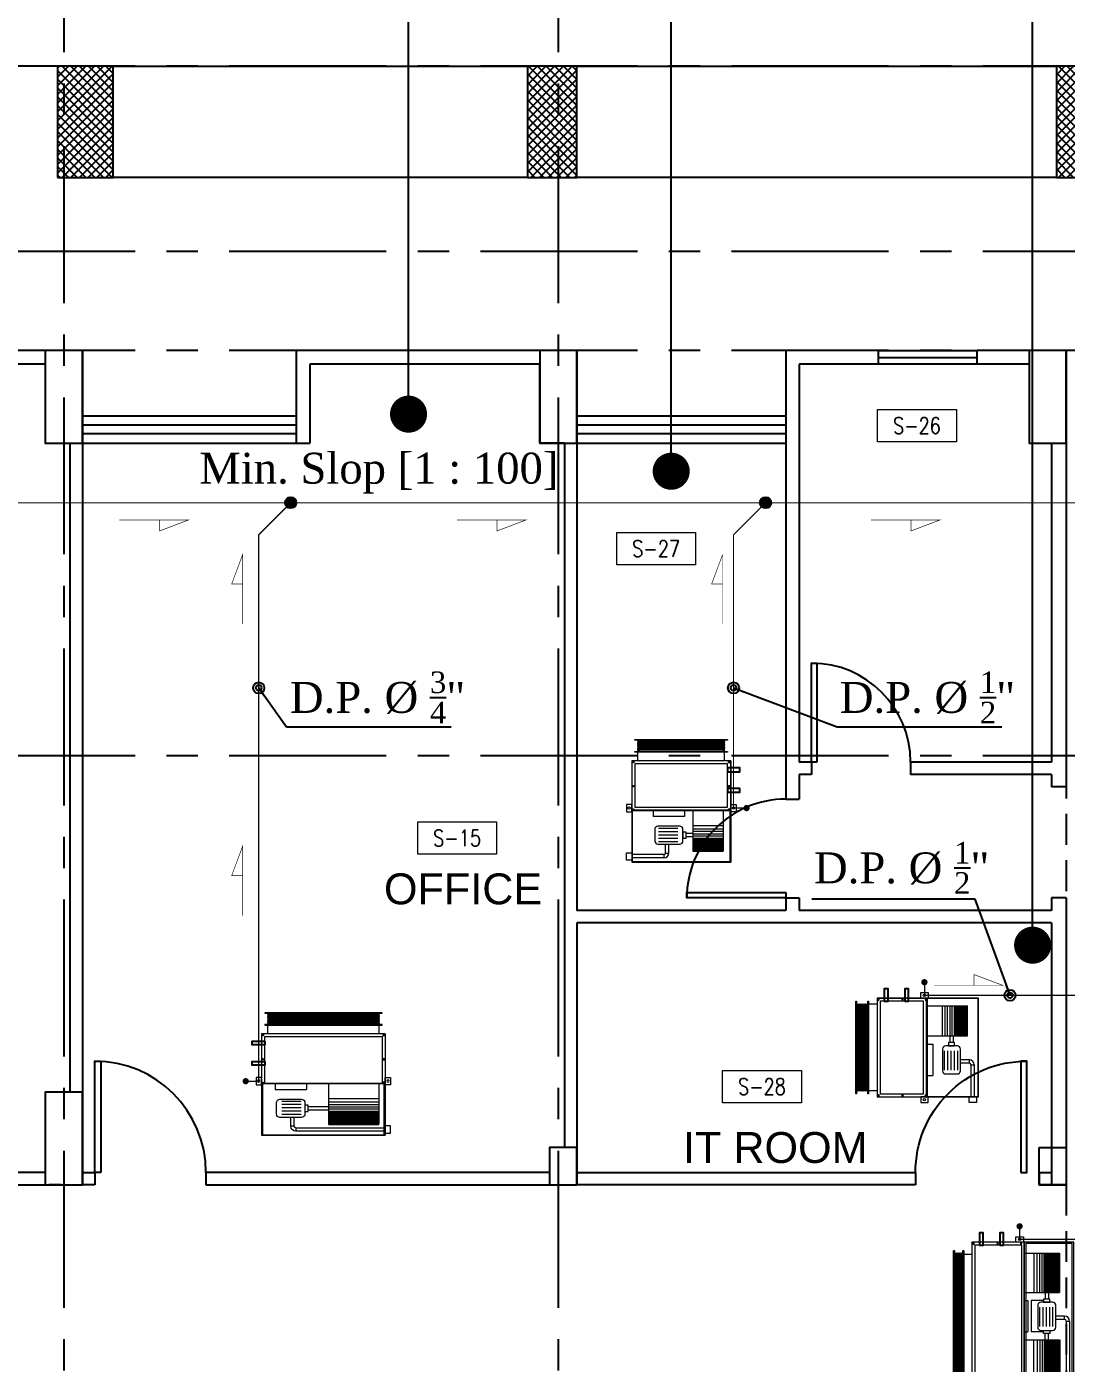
# Model space of a CAD drawing. Extents: x -711 to 2784, y 81 to 852.
# Drawn here: x -670.18 to -661.77, y 180.77 to 191.59 of the extents above; entities that cross this region are included whole.
import ezdxf
from ezdxf.enums import TextEntityAlignment as Align

# ---------------------------------------------------------------- set-up
doc = ezdxf.new("R2010")
doc.units = 0
doc.header["$MEASUREMENT"] = 0
for name, pattern in [('CENTERX2', [101.6, 63.5, -12.7, 12.7, -12.7]), ('DASHDOT', [1, 0.5, -0.25, 0, -0.25]), ('HIDDEN', [0.375, 0.25, -0.125]), ('HIDDEN-Z', [3, 2, -1])]:
    doc.linetypes.add(name, pattern=pattern)
for name, color, linetype in [('01_AC-EQUIP', 206, 'Continuous'), ('AXIS', 1, 'CENTERX2'), ('CH.W.PIPING TEXT', 4, 'Continuous'), ('COL', 2, 'Continuous'), ('COLHATCH', 5, 'Continuous'), ('column', 6, 'Continuous'), ('DOOR', 250, 'Continuous'), ('DRAIN PIPE', 4, 'Continuous'), ('elev', 2, 'Continuous'), ('FASEL', 253, 'Continuous'), ('M-CH-WP-R', 40, 'HIDDEN-Z'), ('M-CH-WP-S', 142, 'Continuous'), ('M-EQBMNT', 21, 'Continuous'), ('WALL', 4, 'Continuous'), ('WIN', 5, 'Continuous'), ('ZONE TEXT', 73, 'Continuous')]:
    doc.layers.add(name, color=color, linetype=linetype)
doc.layers.add('A-SYMB-RMNU', color=4, linetype='Continuous', lineweight=9)
doc.styles.add('AC', font='romans.shx', dxfattribs={"height": 0.2})
doc.styles.add('ARABY', font='sosa.shx')
doc.styles.add('ROMANS-TITLE', font='ROMANS.shx', dxfattribs={"width": 0.8})
doc.dimstyles.new('IHAB', dxfattribs={"dimscale": 0, "dimtxt": 0.15, "dimasz": 0.09, "dimexe": 0.18, "dimexo": 0.0625, "dimgap": 0, "dimtad": 0, "dimtih": 1, "dimtoh": 1, "dimzin": 0, "dimdsep": 46, "dimtxsty": 'ARABY', "dimcen": 0.03, "dimse1": 1, "dimse2": 1, "dimclrd": 36, "dimclrt": 42, "dimadec": 0, "dimazin": 0, "dimtfac": 1, "dimtmove": 1, "dimatfit": 3, "dimldrblk": 'ORIGIN', "dimfxl": 1, "dimtolj": 1, "dimtzin": 0, "dimarcsym": 0})

# ---------------------------------------------------------------- blocks, each defined once
blk = doc.blocks.new('A$C16C81D8E')
at = {"layer": 'DOOR', "elevation": -0.562}
blk.add_lwpolyline([(0, 0.862), (0, 0.911), (0.911, 0.911), (0.911, 0.862)], close=True, dxfattribs=at)
at = {"layer": 'DOOR'}
blk.add_arc((0, 0.911, -0.562), 0.911, 270, 0, dxfattribs=at)
blk = doc.blocks.new('A$C069E27EC')
at = {"layer": '01_AC-EQUIP', "color": 2, "linetype": 'Continuous'}
for p, q in [((0, 0), (0, -130)), ((1, 0.3), (0.5, -1.3)), ((1, 0.3), (1.5, -1.3)), ((2, 0.3), (1.5, -1.3)), ((2, 0.3), (2.5, -1.3)), ((3, 0.3), (2.5, -1.3)), ((3, 0.3), (3.6, -1.3)), ((4.1, 0.3), (3.6, -1.3)), ((4.1, 0.3), (4.6, -1.3)), ((5.1, 0.3), (4.6, -1.3)), ((5.1, 0.3), (5.6, -1.3)), ((6.1, 0.3), (5.6, -1.3)), ((6.1, 0.3), (6.6, -1.3)), ((7.1, 0.3), (6.6, -1.3)), ((7.1, 0.3), (7.6, -1.3)), ((8.1, 0.3), (7.6, -1.3)), ((8.1, 0.3), (8.6, -1.3)), ((9.2, 0.3), (8.6, -1.3)), ((9.2, 0.3), (9.7, -1.3)), ((1.5, -128.7), (1.5, -1.3)), ((2.5, -128.7), (2.5, -1.3)), ((3.6, -128.7), (3.6, -1.3)), ((4.6, -128.7), (4.6, -1.3)), ((5.6, -128.7), (5.6, -1.3)), ((6.6, -128.7), (6.6, -1.3)), ((7.6, -128.7), (7.6, -1.3)), ((8.6, -128.7), (8.6, -1.3)), ((1, -130.3), (0.5, -128.7)), ((1, -130.3), (1.5, -128.7)), ((2, -130.3), (1.5, -128.7)), ((2, -130.3), (2.5, -128.7)), ((3, -130.3), (2.5, -128.7)), ((3, -130.3), (3.6, -128.7)), ((4.1, -130.3), (3.6, -128.7)), ((4.1, -130.3), (4.6, -128.7)), ((5.1, -130.3), (4.6, -128.7)), ((5.1, -130.3), (5.6, -128.7)), ((6.1, -130.3), (5.6, -128.7)), ((6.1, -130.3), (6.6, -128.7)), ((7.1, -130.3), (6.6, -128.7)), ((7.1, -130.3), (7.6, -128.7)), ((8.1, -130.3), (7.6, -128.7)), ((8.1, -130.3), (8.6, -128.7)), ((9.2, -130.3), (8.6, -128.7)), ((9.2, -130.3), (9.7, -128.7))]:
    blk.add_line(p, q, dxfattribs=at)
for points in [[(0, 2.5), (0.5, 2.5), (0.5, -132.5), (0, -132.5)], [(9.7, 2.5), (10.2, 2.5), (10.2, -132.5), (9.7, -132.5)]]:
    blk.add_lwpolyline(points, close=True, dxfattribs=at)
blk = doc.blocks.new('A$C7CD32F90')
at = {"layer": '01_AC-EQUIP', "color": 1, "lineweight": 20}
for p, q in [((0.599, -0.074), (0.599, -0.145)), ((0.626, -0.074), (0.599, -0.074)), ((0.626, -0.074), (0.626, -0.145)), ((0.639, -0.035), (1.2, -0.035)), ((0.639, -0.061), (0.639, -0.035)), ((0.639, -0.061), (1.2, -0.061)), ((0.089, -0.4), (0.089, -0.116)), ((0.408, -0.116), (0.089, -0.116)), ((0.408, -0.117), (0.089, -0.117)), ((0.408, -0.119), (0.089, -0.119)), ((0.408, -0.122), (0.089, -0.122)), ((0.408, -0.125), (0.089, -0.125)), ((0.408, -0.128), (0.089, -0.128)), ((0.408, -0.132), (0.089, -0.132)), ((0.408, -0.136), (0.089, -0.136)), ((0.408, -0.141), (0.089, -0.141)), ((0.408, -0.148), (0.089, -0.148)), ((0.408, -0.155), (0.089, -0.155)), ((0.408, -0.164), (0.089, -0.164)), ((0.408, -0.173), (0.089, -0.173)), ((0.408, -0.183), (0.089, -0.183)), ((0.408, -0.193), (0.089, -0.193)), ((0.408, -0.201), (0.089, -0.201)), ((0.408, -0.209), (0.089, -0.209)), ((0.408, -0.4), (0.408, -0.116)), ((0.408, -0.204), (0.46, -0.204)), ((0.683, -0.168), (0.526, -0.168)), ((0.683, -0.194), (0.526, -0.194)), ((0.791, -0.204), (0.739, -0.204)), ((0.791, -0.4), (0.791, -0.116)), ((0.791, -0.116), (1.11, -0.116)), ((0.791, -0.117), (1.11, -0.117)), ((0.791, -0.119), (1.11, -0.119)), ((0.791, -0.122), (1.11, -0.122)), ((0.791, -0.125), (1.11, -0.125)), ((0.791, -0.128), (1.11, -0.128)), ((0.791, -0.132), (1.11, -0.132)), ((0.791, -0.136), (1.11, -0.136)), ((0.791, -0.141), (1.11, -0.141)), ((0.791, -0.148), (1.11, -0.148)), ((0.791, -0.155), (1.11, -0.155)), ((0.791, -0.164), (1.11, -0.164)), ((0.791, -0.173), (1.11, -0.173)), ((0.791, -0.183), (1.11, -0.183)), ((0.791, -0.193), (1.11, -0.193)), ((0.791, -0.201), (1.11, -0.201)), ((0.791, -0.209), (1.11, -0.209)), ((1.11, -0.4), (1.11, -0.116)), ((0.408, -0.219), (0.089, -0.219)), ((0.408, -0.229), (0.089, -0.229)), ((0.408, -0.239), (0.089, -0.239)), ((0.408, -0.255), (0.089, -0.255)), ((0.408, -0.275), (0.089, -0.275)), ((0.408, -0.295), (0.089, -0.295)), ((0.089, -0.321), (0.408, -0.321)), ((0.408, -0.231), (0.46, -0.231)), ((0.472, -0.243), (0.472, -0.343)), ((0.683, -0.221), (0.526, -0.221)), ((0.683, -0.248), (0.526, -0.248)), ((0.683, -0.274), (0.526, -0.274)), ((0.726, -0.243), (0.726, -0.343)), ((0.791, -0.231), (0.739, -0.231)), ((0.791, -0.219), (1.11, -0.219)), ((0.791, -0.229), (1.11, -0.229)), ((0.791, -0.239), (1.11, -0.239)), ((0.791, -0.255), (1.11, -0.255)), ((0.791, -0.275), (1.11, -0.275)), ((0.791, -0.295), (1.11, -0.295)), ((1.11, -0.321), (0.791, -0.321)), ((0.022, -0.425), (0.001, -0.425)), ((0.011, -0.418), (0.011, -0.432)), ((0.472, -0.343), (0.726, -0.343)), ((0.472, -0.37), (0.726, -0.37)), ((0.472, -0.4), (0.472, -0.37)), ((0.726, -0.4), (0.726, -0.37)), ((1.178, -0.425), (1.199, -0.425)), ((1.189, -0.418), (1.189, -0.432)), ((0.022, -0.615), (0.001, -0.615)), ((0.011, -0.608), (0.011, -0.622)), ((1.178, -0.615), (1.199, -0.615)), ((1.189, -0.608), (1.189, -0.622)), ((0.022, -0.81), (0.001, -0.81)), ((0.011, -0.803), (0.011, -0.817)), ((0.1, -0.824), (0.1, -0.89)), ((1.1, -0.824), (1.1, -0.89)), ((1.178, -0.81), (1.199, -0.81)), ((1.189, -0.803), (1.189, -0.817))]:
    blk.add_line(p, q, dxfattribs=at)
at = {"layer": '01_AC-EQUIP', "color": 1, "linetype": 'DASHDOT', "lineweight": 20}
for p, q in [((0.408, -0.193), (0.089, -0.193)), ((0.791, -0.193), (1.11, -0.193))]:
    blk.add_line(p, q, dxfattribs=at)
at = {"layer": '01_AC-EQUIP', "color": 4, "lineweight": 20}
blk.add_line((-0.128, -0.438), (-0.023, -0.438), dxfattribs=at)
at = {"layer": '01_AC-EQUIP', "color": 1, "lineweight": 20}
for points in [[(0, -0.4), (1.2, -0.4), (1.2, 0), (0, 0)], [(0.012, -0.388), (1.188, -0.388), (1.188, -0.012), (0.012, -0.012)], [(1.244, -0.076), (1.2, -0.076), (1.2, -0.016), (1.244, -0.016)], [(0.485, -0.193), (0.46, -0.193), (0.46, -0.243), (0.485, -0.243)], [(0.714, -0.193), (0.739, -0.193), (0.739, -0.243), (0.714, -0.243)], [(-0.044, -0.407), (0, -0.407), (0, -0.467), (-0.044, -0.467)], [(1.2, -0.4), (0, -0.4), (0, -0.824), (1.2, -0.824)], [(1.175, -0.42), (0.024, -0.42), (0.024, -0.8), (1.175, -0.8)], [(1.244, -0.407), (1.2, -0.407), (1.2, -0.467), (1.244, -0.467)]]:
    blk.add_lwpolyline(points, close=True, dxfattribs=at)
blk.add_lwpolyline([(0.687, -0.145), (0.511, -0.145, 0.414214), (0.485, -0.171), (0.485, -0.264, 0.414214), (0.511, -0.291), (0.687, -0.291, 0.414214), (0.714, -0.264), (0.714, -0.171, 0.414214)], format="xyb", close=True, dxfattribs=at)
at = {"layer": '01_AC-EQUIP', "color": 4, "lineweight": 20, "const_width": 0.0252}
blk.add_lwpolyline([(-0.126, -0.45, 1), (-0.131, -0.425, 1)], format="xyb", close=True, dxfattribs=at)
at = {"layer": '01_AC-EQUIP', "color": 1, "lineweight": 20}
for centre in [(-0.023, -0.438), (1.223, -0.438)]:
    blk.add_circle(centre, 0.00932, dxfattribs=at)
for radius in [0.0399, 0.0133]:
    blk.add_arc((0.639, -0.074), radius, 90.0006, 180.0006, dxfattribs=at)
at = {"layer": '01_AC-EQUIP', "color": 1, "lineweight": 20, "extrusion": (0, 0, -1)}
for centre, major_axis, start_param, end_param in [((0.011, -0.425), (-0.00827, 0), -1.570796, 4.712389), ((0.011, -0.425), (-0.0047, 0), 3.141593, 9.424778), ((0.011, -0.615), (-0.00827, 0), -1.570796, 4.712389), ((0.011, -0.615), (-0.0047, 0), 3.141593, 9.424778), ((0.011, -0.81), (-0.00827, 0), -1.570796, 4.712389), ((0.011, -0.81), (-0.0047, 0), 3.141593, 9.424778)]:
    blk.add_ellipse(centre, major_axis=major_axis, ratio=0.646018, start_param=start_param, end_param=end_param, dxfattribs=at)
at = {"layer": '01_AC-EQUIP', "color": 1, "lineweight": 20}
for centre, major_axis, start_param, end_param in [((1.189, -0.425), (0.00827, 0), -1.570796, 4.712389), ((1.189, -0.425), (0.0047, 0), 3.141593, 9.424778), ((1.189, -0.615), (0.00827, 0), -1.570796, 4.712389), ((1.189, -0.615), (0.0047, 0), 3.141593, 9.424778), ((1.189, -0.81), (0.00827, 0), -1.570796, 4.712389), ((1.189, -0.81), (0.0047, 0), 3.141593, 9.424778)]:
    blk.add_ellipse(centre, major_axis=major_axis, ratio=0.646018, start_param=start_param, end_param=end_param, dxfattribs=at)
at = {"layer": 'M-CH-WP-R', "color": 6, "linetype": 'ByBlock', "ltscale": 1.5}
blk.add_lwpolyline([(0.025, -0.762), (0.025, -0.732), (-0.075, -0.732), (-0.075, -0.762)], close=True, dxfattribs=at)
at = {"layer": 'M-CH-WP-S', "color": 5, "linetype": 'ByBlock', "ltscale": 1.5}
blk.add_lwpolyline([(0.025, -0.597), (0.025, -0.567), (-0.075, -0.567), (-0.075, -0.597)], close=True, dxfattribs=at)
at = {"layer": 'M-EQBMNT', "color": 21, "linetype": 'ByBlock', "ltscale": 1.5}
for p, q in [((0.408, -0.116), (0.089, -0.116)), ((0.791, -0.116), (1.11, -0.116))]:
    blk.add_line(p, q, dxfattribs=at)
at = {"layer": '01_AC-EQUIP', "color": 1, "lineweight": 20, "xscale": 0.00784765227677817, "yscale": 0.00784765227677817, "zscale": 0.00784765227677817, "rotation": 270}
blk.add_blockref('A$C069E27EC', (1.11, -0.89), dxfattribs=at)
blk = doc.blocks.new('A$C224F6469')
at = {"layer": '01_AC-EQUIP', "color": 1, "lineweight": 20}
for p, q in [((0, 0), (1, 0)), ((0, -0.82), (0, 0)), ((1, -0.82), (1, 0)), ((0.007, -0.004), (0.988, -0.004)), ((0.007, -0.42), (0.007, -0.004)), ((0.236, -0.074), (0.236, -0.145)), ((0.263, -0.074), (0.236, -0.074)), ((0.263, -0.074), (0.263, -0.145)), ((0.276, -0.035), (1, -0.035)), ((0.276, -0.061), (0.276, -0.035)), ((0.276, -0.061), (1, -0.061)), ((0.541, -0.42), (0.541, -0.09)), ((0.541, -0.09), (0.949, -0.09)), ((0.541, -0.092), (0.949, -0.092)), ((0.541, -0.094), (0.949, -0.094)), ((0.541, -0.096), (0.949, -0.096)), ((0.541, -0.099), (0.949, -0.099)), ((0.541, -0.103), (0.949, -0.103)), ((0.541, -0.106), (0.949, -0.106)), ((0.949, -0.42), (0.949, -0.09)), ((0.988, -0.42), (0.988, -0.004)), ((0.32, -0.168), (0.163, -0.168)), ((0.32, -0.194), (0.163, -0.194)), ((0.541, -0.204), (0.376, -0.204)), ((0.541, -0.11), (0.949, -0.11)), ((0.541, -0.115), (0.949, -0.115)), ((0.541, -0.122), (0.949, -0.122)), ((0.541, -0.129), (0.949, -0.129)), ((0.541, -0.138), (0.949, -0.138)), ((0.541, -0.148), (0.949, -0.148)), ((0.541, -0.158), (0.949, -0.158)), ((0.541, -0.168), (0.949, -0.168)), ((0.541, -0.175), (0.949, -0.175)), ((0.541, -0.184), (0.949, -0.184)), ((0.541, -0.194), (0.949, -0.194)), ((0.541, -0.214), (0.949, -0.214)), ((0.32, -0.221), (0.163, -0.221)), ((0.32, -0.248), (0.163, -0.248)), ((0.32, -0.274), (0.163, -0.274)), ((0.541, -0.231), (0.376, -0.231)), ((0.541, -0.23), (0.949, -0.23)), ((0.541, -0.25), (0.949, -0.25)), ((0.541, -0.27), (0.949, -0.27)), ((0.949, -0.295), (0.541, -0.295)), ((0, -0.42), (1, -0.42)), ((0.022, -0.425), (0.001, -0.425)), ((0.011, -0.418), (0.011, -0.432)), ((0.109, -0.37), (0.363, -0.37)), ((0.109, -0.42), (0.109, -0.37)), ((0.363, -0.42), (0.363, -0.37)), ((0.978, -0.425), (0.999, -0.425)), ((0.989, -0.418), (0.989, -0.432)), ((0.022, -0.615), (0.001, -0.615)), ((0.011, -0.608), (0.011, -0.622)), ((0.978, -0.615), (0.999, -0.615)), ((0.989, -0.608), (0.989, -0.622)), ((1, -0.82), (0, -0.82)), ((0.022, -0.81), (0.001, -0.81)), ((0.011, -0.803), (0.011, -0.817)), ((0.05, -0.82), (0.05, -0.89)), ((0.95, -0.82), (0.95, -0.89)), ((0.978, -0.81), (0.999, -0.81)), ((0.989, -0.803), (0.989, -0.817))]:
    blk.add_line(p, q, dxfattribs=at)
at = {"layer": '01_AC-EQUIP', "color": 1, "linetype": 'DASHDOT', "lineweight": 20}
blk.add_line((0.541, -0.168), (0.949, -0.168), dxfattribs=at)
at = {"layer": '01_AC-EQUIP', "color": 4, "lineweight": 20}
blk.add_line((-0.128, -0.438), (-0.023, -0.438), dxfattribs=at)
at = {"layer": '01_AC-EQUIP', "color": 2, "lineweight": 20}
for p, q in [((0.047, -0.9), (0.063, -0.895)), ((0.047, -0.9), (0.063, -0.905)), ((0.047, -0.91), (0.063, -0.905)), ((0.047, -0.91), (0.063, -0.915)), ((0.047, -0.92), (0.063, -0.915)), ((0.047, -0.92), (0.063, -0.925)), ((0.047, -0.931), (0.063, -0.925)), ((0.047, -0.931), (0.063, -0.936)), ((0.047, -0.941), (0.063, -0.936)), ((0.047, -0.941), (0.063, -0.946)), ((0.047, -0.951), (0.063, -0.946)), ((0.047, -0.951), (0.063, -0.956)), ((0.047, -0.961), (0.063, -0.956)), ((0.047, -0.961), (0.063, -0.966)), ((0.047, -0.971), (0.063, -0.966)), ((0.047, -0.971), (0.063, -0.976)), ((0.063, -0.905), (0.937, -0.905)), ((0.063, -0.915), (0.937, -0.915)), ((0.063, -0.925), (0.937, -0.925)), ((0.063, -0.936), (0.937, -0.936)), ((0.063, -0.946), (0.937, -0.946)), ((0.063, -0.956), (0.937, -0.956)), ((0.063, -0.966), (0.937, -0.966)), ((0.953, -0.9), (0.937, -0.895)), ((0.953, -0.9), (0.937, -0.905)), ((0.953, -0.91), (0.937, -0.905)), ((0.953, -0.91), (0.937, -0.915)), ((0.953, -0.92), (0.937, -0.915)), ((0.953, -0.92), (0.937, -0.925)), ((0.953, -0.931), (0.937, -0.925)), ((0.953, -0.931), (0.937, -0.936)), ((0.953, -0.941), (0.937, -0.936)), ((0.953, -0.941), (0.937, -0.946)), ((0.953, -0.951), (0.937, -0.946)), ((0.953, -0.951), (0.937, -0.956)), ((0.953, -0.961), (0.937, -0.956)), ((0.953, -0.961), (0.937, -0.966)), ((0.953, -0.971), (0.937, -0.966)), ((0.953, -0.971), (0.937, -0.976)), ((0.047, -0.981), (0.063, -0.976)), ((0.047, -0.981), (0.063, -0.987)), ((0.063, -0.976), (0.937, -0.976)), ((0.953, -0.981), (0.937, -0.976)), ((0.953, -0.981), (0.937, -0.987))]:
    blk.add_line(p, q, dxfattribs=at)
at = {"layer": '01_AC-EQUIP', "color": 1, "lineweight": 20}
for points in [[(1.044, -0.076), (1, -0.076), (1, -0.016), (1.044, -0.016)], [(0.351, -0.193), (0.376, -0.193), (0.376, -0.243), (0.351, -0.243)], [(-0.044, -0.407), (0, -0.407), (0, -0.467), (-0.044, -0.467)], [(0.025, -0.8), (0.975, -0.8), (0.975, -0.42), (0.025, -0.42)], [(1.044, -0.407), (1, -0.407), (1, -0.467), (1.044, -0.467)]]:
    blk.add_lwpolyline(points, close=True, dxfattribs=at)
blk.add_lwpolyline([(0.324, -0.145), (0.149, -0.145, 0.414214), (0.122, -0.171), (0.122, -0.264, 0.414214), (0.149, -0.291), (0.324, -0.291, 0.414214), (0.351, -0.264), (0.351, -0.171, 0.414214)], format="xyb", close=True, dxfattribs=at)
at = {"layer": '01_AC-EQUIP', "color": 4, "lineweight": 20, "const_width": 0.0252}
blk.add_lwpolyline([(-0.126, -0.45, 1), (-0.131, -0.425, 1)], format="xyb", close=True, dxfattribs=at)
at = {"layer": '01_AC-EQUIP', "color": 2, "lineweight": 20}
for points in [[(0.975, -0.89), (0.975, -0.895), (0.025, -0.895), (0.025, -0.89)], [(0.975, -0.987), (0.975, -0.992), (0.025, -0.992), (0.025, -0.987)]]:
    blk.add_lwpolyline(points, close=True, dxfattribs=at)
at = {"layer": '01_AC-EQUIP', "color": 1, "lineweight": 20}
for centre in [(-0.023, -0.438), (1.023, -0.438)]:
    blk.add_circle(centre, 0.00932, dxfattribs=at)
for radius in [0.0399, 0.0133]:
    blk.add_arc((0.276, -0.074), radius, 90.0006, 180.0006, dxfattribs=at)
at = {"layer": '01_AC-EQUIP', "color": 1, "lineweight": 20, "extrusion": (0, 0, -1)}
for centre, major_axis, start_param, end_param in [((0.011, -0.425), (-0.00827, 0), -1.570796, 4.712389), ((0.011, -0.425), (-0.0047, 0), 3.141593, 9.424778), ((0.011, -0.615), (-0.00827, 0), -1.570796, 4.712389), ((0.011, -0.615), (-0.0047, 0), 3.141593, 9.424778), ((0.011, -0.81), (-0.00827, 0), -1.570796, 4.712389), ((0.011, -0.81), (-0.0047, 0), 3.141593, 9.424778)]:
    blk.add_ellipse(centre, major_axis=major_axis, ratio=0.646018, start_param=start_param, end_param=end_param, dxfattribs=at)
at = {"layer": '01_AC-EQUIP', "color": 1, "lineweight": 20}
for centre, major_axis, start_param, end_param in [((0.989, -0.425), (0.00827, 0), -1.570796, 4.712389), ((0.989, -0.425), (0.0047, 0), 3.141593, 9.424778), ((0.989, -0.615), (0.00827, 0), -1.570796, 4.712389), ((0.989, -0.615), (0.0047, 0), 3.141593, 9.424778), ((0.989, -0.81), (0.00827, 0), -1.570796, 4.712389), ((0.989, -0.81), (0.0047, 0), 3.141593, 9.424778)]:
    blk.add_ellipse(centre, major_axis=major_axis, ratio=0.646018, start_param=start_param, end_param=end_param, dxfattribs=at)
at = {"layer": 'M-CH-WP-R', "color": 6, "linetype": 'ByBlock', "ltscale": 1.5}
blk.add_lwpolyline([(0.025, -0.762), (0.025, -0.732), (-0.075, -0.732), (-0.075, -0.762)], close=True, dxfattribs=at)
at = {"layer": 'M-CH-WP-S', "color": 5, "linetype": 'ByBlock', "ltscale": 1.5}
blk.add_lwpolyline([(0.025, -0.597), (0.025, -0.567), (-0.075, -0.567), (-0.075, -0.597)], close=True, dxfattribs=at)
at = {"layer": 'M-EQBMNT', "color": 21, "linetype": 'ByBlock', "ltscale": 1.5}
blk.add_line((0.541, -0.09), (0.949, -0.09), dxfattribs=at)
blk = doc.blocks.new('A$C7E27466D')
at = {"layer": '01_AC-EQUIP', "color": 2, "lineweight": 20}
for p, q in [((-75.3, 98.1), (-73.7, 98.7)), ((-75.3, 98.1), (-73.7, 97.6)), ((-75.3, 97.1), (-73.7, 97.6)), ((-6.3, 97.6), (-73.7, 97.6)), ((-4.7, 98.1), (-6.3, 98.7)), ((-4.7, 98.1), (-6.3, 97.6)), ((-4.7, 97.1), (-6.3, 97.6)), ((-75.3, 97.1), (-73.7, 96.6)), ((-75.3, 96.1), (-73.7, 96.6)), ((-75.3, 96.1), (-73.7, 95.6)), ((-75.3, 95.1), (-73.7, 95.6)), ((-75.3, 95.1), (-73.7, 94.6)), ((-75.3, 94.1), (-73.7, 94.6)), ((-75.3, 94.1), (-73.7, 93.6)), ((-75.3, 93.1), (-73.7, 93.6)), ((-75.3, 93.1), (-73.7, 92.5)), ((-75.3, 92), (-73.7, 92.5)), ((-75.3, 92), (-73.7, 91.5)), ((-75.3, 91), (-73.7, 91.5)), ((-75.3, 91), (-73.7, 90.5)), ((-75.3, 90), (-73.7, 90.5)), ((-75.3, 90), (-73.7, 89.5)), ((-6.3, 96.6), (-73.7, 96.6)), ((-6.3, 95.6), (-73.7, 95.6)), ((-6.3, 94.6), (-73.7, 94.6)), ((-6.3, 93.6), (-73.7, 93.6)), ((-6.3, 92.5), (-73.7, 92.5)), ((-6.3, 91.5), (-73.7, 91.5)), ((-6.3, 90.5), (-73.7, 90.5)), ((-4.7, 97.1), (-6.3, 96.6)), ((-4.7, 96.1), (-6.3, 96.6)), ((-4.7, 96.1), (-6.3, 95.6)), ((-4.7, 95.1), (-6.3, 95.6)), ((-4.7, 95.1), (-6.3, 94.6)), ((-4.7, 94.1), (-6.3, 94.6)), ((-4.7, 94.1), (-6.3, 93.6)), ((-4.7, 93.1), (-6.3, 93.6)), ((-4.7, 93.1), (-6.3, 92.5)), ((-4.7, 92), (-6.3, 92.5)), ((-4.7, 92), (-6.3, 91.5)), ((-4.7, 91), (-6.3, 91.5)), ((-4.7, 91), (-6.3, 90.5)), ((-4.7, 90), (-6.3, 90.5)), ((-4.7, 90), (-6.3, 89.5))]:
    blk.add_line(p, q, dxfattribs=at)
at = {"layer": '01_AC-EQUIP', "color": 1, "lineweight": 20}
for p, q in [((-75, 82), (-75, 89)), ((-5, 82), (-5, 89)), ((-77.8, 81), (-79.9, 81)), ((-78.9, 80.3), (-78.9, 81.7)), ((-2.2, 81), (-0.1, 81)), ((-1.1, 80.3), (-1.1, 81.7)), ((0, 82), (0, 0)), ((-77.8, 61.5), (-79.9, 61.5)), ((-78.9, 60.8), (-78.9, 62.2)), ((-2.2, 61.5), (-0.1, 61.5)), ((-1.1, 60.8), (-1.1, 62.2)), ((-77.8, 42.5), (-79.9, 42.5)), ((-78.9, 41.8), (-78.9, 43.2)), ((-62.7, 42), (-62.7, 37)), ((-37.3, 37), (-62.7, 37)), ((-37.3, 42), (-37.3, 37)), ((-30.6, 42), (-30.6, 9)), ((-6.2, 42), (-6.2, 9)), ((-2.2, 42.5), (-0.1, 42.5)), ((-1.1, 41.8), (-1.1, 43.2)), ((-58.3, 27.4), (-42.7, 27.4)), ((-58.3, 24.8), (-42.7, 24.8)), ((-58.3, 22.1), (-42.7, 22.1)), ((-30.6, 23.1), (-36, 23.1)), ((-6.2, 29.5), (-30.6, 29.5)), ((-30.6, 27), (-6.2, 27)), ((-30.6, 25), (-6.2, 25)), ((-30.6, 23), (-6.2, 23)), ((-58.3, 19.4), (-42.7, 19.4)), ((-58.3, 16.8), (-42.7, 16.8)), ((-52.7, 7.4), (-52.7, 14.5)), ((-50, 7.4), (-50, 14.5)), ((-30.6, 20.4), (-36, 20.4)), ((-30.6, 21.4), (-6.2, 21.4)), ((-30.6, 19.4), (-6.2, 19.4)), ((-30.6, 18.4), (-6.2, 18.4)), ((-30.6, 17.5), (-6.2, 17.5)), ((-30.6, 16.8), (-6.2, 16.8)), ((-30.6, 15.8), (-6.2, 15.8)), ((-30.6, 14.8), (-6.2, 14.8)), ((-30.6, 13.8), (-6.2, 13.8)), ((-30.6, 12.9), (-6.2, 12.9)), ((-30.6, 12.2), (-6.2, 12.2)), ((-30.6, 11.5), (-6.2, 11.5)), ((-30.6, 11), (-6.2, 11)), ((-54, 6.1), (-79.6, 6.1)), ((-54, 3.5), (-79.6, 3.5)), ((-54, 6.1), (-54, 3.5)), ((-52.7, 7.4), (-50, 7.4)), ((-30.6, 10.6), (-6.2, 10.6)), ((-30.6, 10.3), (-6.2, 10.3)), ((-30.6, 9.9), (-6.2, 9.9)), ((-30.6, 9.6), (-6.2, 9.6)), ((-30.6, 9.4), (-6.2, 9.4)), ((-30.6, 9.2), (-6.2, 9.2)), ((-30.6, 9), (-6.2, 9)), ((-30.6, 9), (-6.2, 9))]:
    blk.add_line(p, q, dxfattribs=at)
at = {"layer": '01_AC-EQUIP', "color": 4, "lineweight": 20}
blk.add_line((12.8, 43.8), (2.3, 43.8), dxfattribs=at)
at = {"layer": '01_AC-EQUIP', "color": 1, "linetype": 'DASHDOT', "lineweight": 20}
blk.add_line((-30.6, 16.8), (-6.2, 16.8), dxfattribs=at)
at = {"layer": '01_AC-EQUIP', "color": 2, "lineweight": 20}
for points in [[(-77.5, 98.7), (-77.5, 99.2), (-2.5, 99.2), (-2.5, 98.7)], [(-77.5, 89), (-77.5, 89.5), (-2.5, 89.5), (-2.5, 89)]]:
    blk.add_lwpolyline(points, close=True, dxfattribs=at)
at = {"layer": '01_AC-EQUIP', "color": 1, "lineweight": 20}
for points in [[(-80, 42), (0, 42), (0, 82), (-80, 82)], [(-77.5, 44.5), (-2.5, 44.5), (-2.5, 79.5), (-77.5, 79.5)], [(-84.4, 40.7), (-80, 40.7), (-80, 46.7), (-84.4, 46.7)], [(4.4, 40.7), (0, 40.7), (0, 46.7), (4.4, 46.7)], [(-80, 42), (-80, 0), (0, 0), (0, 42)], [(-79.6, 41.6), (-79.6, 0.4), (-0.4, 0.4), (-0.4, 41.6)], [(-38.6, 19.3), (-36, 19.3), (-36, 24.3), (-38.6, 24.3)], [(-84.4, 7.6), (-80, 7.6), (-80, 1.6), (-84.4, 1.6)]]:
    blk.add_lwpolyline(points, close=True, dxfattribs=at)
at = {"layer": '01_AC-EQUIP', "color": 4, "lineweight": 20, "const_width": 2.52}
blk.add_lwpolyline([(12.6, 45, 1), (13.1, 42.5, 1)], format="xyb", close=True, dxfattribs=at)
at = {"layer": '01_AC-EQUIP', "color": 1, "lineweight": 20}
blk.add_lwpolyline([(-58.8, 14.5), (-41.2, 14.5, 0.414214), (-38.6, 17.1), (-38.6, 26.4, 0.414214), (-41.2, 29.1), (-58.8, 29.1, 0.414214), (-61.4, 26.4), (-61.4, 17.1, 0.414214)], format="xyb", close=True, dxfattribs=at)
for centre in [(-82.3, 43.8), (2.3, 43.8)]:
    blk.add_circle(centre, 0.932, dxfattribs=at)
for radius in [1.33, 3.99]:
    blk.add_arc((-54, 7.4), radius, 270.0006, 0.0006, dxfattribs=at)
for centre, major_axis, start_param, end_param in [((-78.9, 81), (-0.827, 0), -1.570796, 4.712389), ((-78.9, 81), (-0.47, 0), 3.141593, 9.424778), ((-78.9, 61.5), (-0.827, 0), -1.570796, 4.712389), ((-78.9, 61.5), (-0.47, 0), 3.141593, 9.424778), ((-78.9, 42.5), (-0.827, 0), -1.570796, 4.712389), ((-78.9, 42.5), (-0.47, 0), 3.141593, 9.424778)]:
    blk.add_ellipse(centre, major_axis=major_axis, ratio=0.646018, start_param=start_param, end_param=end_param, dxfattribs=at)
at = {"layer": '01_AC-EQUIP', "color": 1, "lineweight": 20, "extrusion": (0, 0, -1)}
for centre, major_axis, start_param, end_param in [((-1.1, 81), (0.827, 0), -1.570796, 4.712389), ((-1.1, 81), (0.47, 0), 3.141593, 9.424778), ((-1.1, 61.5), (0.827, 0), -1.570796, 4.712389), ((-1.1, 61.5), (0.47, 0), 3.141593, 9.424778), ((-1.1, 42.5), (0.827, 0), -1.570796, 4.712389), ((-1.1, 42.5), (0.47, 0), 3.141593, 9.424778)]:
    blk.add_ellipse(centre, major_axis=major_axis, ratio=0.646018, start_param=start_param, end_param=end_param, dxfattribs=at)
at = {"layer": 'M-CH-WP-R', "color": 6, "linetype": 'ByBlock', "ltscale": 1.5}
blk.add_lwpolyline([(-2.5, 76.2), (-2.5, 73.2), (7.5, 73.2), (7.5, 76.2)], close=True, dxfattribs=at)
at = {"layer": 'M-CH-WP-S', "color": 5, "linetype": 'ByBlock', "ltscale": 1.5}
blk.add_lwpolyline([(-2.5, 59.7), (-2.5, 56.7), (7.5, 56.7), (7.5, 59.7)], close=True, dxfattribs=at)
blk = doc.blocks.new('DOT')
at = {"color": 0, "linetype": 'ByBlock'}
blk.add_line((-0.5, 0), (-1, 0), dxfattribs=at)
at = {"color": 0, "linetype": 'ByBlock', "const_width": 0.5}
blk.add_lwpolyline([(-0.25, 0, 1), (0.25, 0, 1)], format="xyb", close=True, dxfattribs=at)
blk = doc.blocks.new('A-ROOM')
at = {"layer": 'A-SYMB-RMNU'}
blk.add_lwpolyline([(-425, 175), (425, 175), (425, -175), (-425, -175)], close=True, dxfattribs=at)
at = {"layer": 'A-SYMB-RMNU', "style": 'ROMANS-TITLE', "width": 0.8}
blk.add_attdef('ROOM-NO', text='', height=175, dxfattribs=at).set_placement((0, 0), align=Align.MIDDLE)

msp = doc.modelspace()

# ---------------------------------------------------------------- hatches: boundary and pattern name
at = {"layer": 'COLHATCH', "linetype": 'Continuous'}
h = msp.add_hatch(dxfattribs=at)
h.set_pattern_fill('_USER', color=252, scale=0.05, angle=45, style=0, double=1, pattern_type=0)
h.set_pattern_definition([(45, (-481.988946, 13.687133), (-0.035355339, 0.035355339), []), (135, (-481.988946, 13.687133), (-0.035355339, -0.035355339), [])])
h.paths.add_polyline_path([(-661.549, 191.267), (-661.849, 191.267), (-661.849, 190.367), (-661.549, 190.367)])
h.paths.add_polyline_path([(-659.549, 191.267), (-660.349, 191.267), (-660.349, 190.967), (-659.549, 190.967)])
h.paths.add_polyline_path([(-657.599, 189.267), (-657.899, 189.267), (-657.899, 188.667), (-657.599, 188.667)])
h.paths.add_polyline_path([(-657.199, 185.687), (-657.999, 185.687), (-657.999, 185.387), (-657.199, 185.387)])
h.paths.add_polyline_path([(-659.749, 185.687), (-660.549, 185.687), (-660.549, 185.387), (-659.749, 185.387)])
h.paths.add_polyline_path([(-659.649, 180.637), (-660.549, 180.637), (-660.549, 180.337), (-659.649, 180.337)])
h.paths.add_polyline_path([(-657.199, 180.687), (-657.999, 180.687), (-657.999, 180.387), (-657.199, 180.387)])
h.paths.add_polyline_path([(-659.456, 174.417), (-660.556, 174.417), (-660.556, 174.117), (-659.703, 174.117, -0.011587), (-659.719, 173.431), (-659.47, 173.421, 0.01656)])
h.paths.add_polyline_path([(-659.651, 171.687), (-659.904, 171.687, -0.040808), (-660.493, 169.348), (-660.256, 169.267, 0.04151)])
h.paths.add_polyline_path([(-661.549, 172.287), (-661.849, 172.287), (-661.849, 171.387), (-661.549, 171.387)])
h.paths.add_polyline_path([(-665.679, 172.287), (-666.079, 172.287), (-666.079, 171.387), (-665.679, 171.387)])
h.paths.add_polyline_path([(-669.479, 172.287), (-669.929, 172.287), (-669.929, 171.387), (-669.479, 171.387)])
h.paths.add_polyline_path([(-669.729, 170.467), (-670.029, 170.467), (-670.029, 169.567), (-669.729, 169.567)])
h.paths.add_polyline_path([(-677.729, 172.287), (-678.029, 172.287), (-678.029, 171.387), (-677.729, 171.387)])
h.paths.add_polyline_path([(-677.729, 170.467), (-678.029, 170.467), (-678.029, 169.567), (-677.729, 169.567)])
h.paths.add_polyline_path([(-685.729, 172.287), (-686.029, 172.287), (-686.029, 171.387), (-685.729, 171.387)])
h.paths.add_polyline_path([(-685.729, 170.467), (-686.029, 170.467), (-686.029, 169.567), (-685.729, 169.567)])
h.paths.add_polyline_path([(-693.829, 172.287), (-694.279, 172.287), (-694.279, 171.387), (-693.828, 171.387)])
h.paths.add_polyline_path([(-693.729, 170.467), (-694.029, 170.467), (-694.029, 169.567), (-693.729, 169.567)])
h.paths.add_polyline_path([(-697.679, 172.287), (-698.079, 172.287), (-698.079, 171.387), (-697.679, 171.387)])
h.paths.add_polyline_path([(-701.909, 172.287), (-702.209, 172.287), (-702.209, 171.387), (-701.909, 171.387)])
h.paths.add_polyline_path([(-703.201, 174.417), (-704.301, 174.417, 0.01656), (-704.288, 173.421), (-704.039, 173.431, -0.011587), (-704.054, 174.117), (-703.201, 174.117)])
h.paths.add_polyline_path([(-703.854, 171.687), (-704.107, 171.687, 0.04151), (-703.502, 169.267), (-703.265, 169.348, -0.040808)])
h.paths.add_polyline_path([(-703.209, 180.637), (-704.109, 180.637), (-704.109, 180.337), (-703.209, 180.337)])
h.paths.add_polyline_path([(-705.759, 180.687), (-706.559, 180.687), (-706.559, 180.387), (-705.759, 180.387)])
h.paths.add_polyline_path([(-705.759, 185.687), (-706.559, 185.687), (-706.559, 185.387), (-705.759, 185.387)])
h.paths.add_polyline_path([(-703.209, 185.687), (-704.009, 185.687), (-704.009, 185.387), (-703.209, 185.387)])
h.paths.add_polyline_path([(-705.859, 189.267), (-706.159, 189.267), (-706.159, 188.667), (-705.859, 188.667)])
h.paths.add_polyline_path([(-703.409, 191.267), (-704.209, 191.267), (-704.209, 190.967), (-703.409, 190.967)])
h.paths.add_polyline_path([(-701.909, 191.267), (-702.209, 191.267), (-702.209, 190.367), (-701.909, 190.367)])
h.paths.add_polyline_path([(-697.629, 191.267), (-698.029, 191.267), (-698.029, 190.367), (-697.629, 190.367)])
h.paths.add_polyline_path([(-693.829, 191.267), (-694.279, 191.267), (-694.279, 190.367), (-693.829, 190.367)])
h.paths.add_polyline_path([(-684.479, 193.467), (-684.779, 193.467), (-684.779, 192.867), (-684.479, 192.867)])
h.paths.add_polyline_path([(-684.479, 190.967), (-679.379, 190.967), (-679.379, 189.517), (-679.079, 189.517), (-679.079, 191.267), (-684.779, 191.267), (-684.779, 189.517), (-684.479, 189.517)])
h.paths.add_polyline_path([(-677.729, 193.467), (-678.029, 193.467), (-678.029, 192.867), (-677.729, 192.867)])
h.paths.add_polyline_path([(-677.729, 190.117), (-678.029, 190.117), (-678.029, 189.517), (-677.729, 189.517)])
h.paths.add_polyline_path([(-669.479, 191.267), (-669.929, 191.267), (-669.929, 190.367), (-669.479, 190.367)])
h = msp.add_hatch(dxfattribs=at)
h.set_pattern_fill('_USER', color=252, scale=0.05, angle=45, style=0, double=1, pattern_type=0)
h.set_pattern_definition([(45, (-481.988946, 93.687133), (-0.035355339, 0.035355339), []), (135, (-481.988946, 93.687133), (-0.035355339, -0.035355339), [])])
h.paths.add_polyline_path([(-665.729, 191.267), (-666.129, 191.267), (-666.129, 190.367), (-665.729, 190.367)])
at = {"layer": 'DRAIN PIPE', "linetype": 'Continuous'}
for points in [[(-668.088, 187.735, 1), (-667.998, 187.735, 1)], [(-664.247, 187.735, 1), (-664.158, 187.735, 1)]]:
    msp.add_hatch(color=2, dxfattribs=at).paths.add_polyline_path(points)

# ---------------------------------------------------------------- linework, layer by layer
at = {"layer": 'AXIS', "color": 252, "linetype": 'CENTERX2', "ltscale": 0.02}
for p, q in [((-669.879, 196.716), (-669.879, 164.268)), ((-665.879, 196.716), (-665.879, 164.268)), ((-655.078, 191.267), (-708.68, 191.267)), ((-655.078, 189.767), (-708.68, 189.767)), ((-655.078, 188.967), (-708.68, 188.967)), ((-655.078, 185.687), (-708.68, 185.687))]:
    msp.add_line(p, q, dxfattribs=at)
at = {"layer": 'COL', "color": 252, "linetype": 'Continuous'}
for points in [[(-669.729, 188.967), (-670.029, 188.967), (-670.029, 188.217), (-669.729, 188.217)], [(-665.729, 188.967), (-666.029, 188.967), (-666.029, 188.217), (-665.729, 188.217)], [(-661.769, 188.967), (-662.069, 188.967), (-662.069, 188.217), (-661.769, 188.217)], [(-669.729, 182.967), (-670.029, 182.967), (-670.029, 182.217), (-669.729, 182.217)], [(-665.949, 182.217), (-665.729, 182.217), (-665.729, 182.517), (-665.949, 182.517)], [(-661.989, 182.517), (-661.769, 182.517), (-661.769, 182.217), (-661.989, 182.217)]]:
    msp.add_lwpolyline(points, close=True, dxfattribs=at)
at = {"layer": 'column', "color": 252}
for points in [[(-669.929, 190.367), (-669.479, 190.367), (-669.479, 191.267), (-669.929, 191.267)], [(-665.729, 191.267), (-666.129, 191.267), (-666.129, 190.367), (-665.729, 190.367)], [(-666.129, 190.367), (-665.729, 190.367), (-665.729, 191.267), (-666.129, 191.267)], [(-661.849, 190.367), (-661.549, 190.367), (-661.549, 191.267), (-661.849, 191.267)]]:
    msp.add_lwpolyline(points, close=True, dxfattribs=at)
at = {"layer": 'DRAIN PIPE', "color": 6, "const_width": 0.01}
for points in [[(-678.742, 187.735), (-657.846, 187.734)], [(-668.043, 187.735), (-668.302, 187.476)], [(-664.202, 187.735), (-664.461, 187.476)], [(-668.302, 183.055), (-668.302, 187.476)], [(-664.461, 185.265), (-664.461, 187.476)], [(-662.916, 183.75), (-661.077, 183.75)], [(-662.147, 181.775), (-661.077, 181.775)]]:
    msp.add_lwpolyline(points, dxfattribs=at)
at = {"layer": 'DRAIN PIPE', "color": 2, "linetype": 'Continuous', "const_width": 0.005}
for points in [[(-669.429, 187.596), (-668.869, 187.596), (-669.104, 187.507), (-669.104, 187.596)], [(-666.699, 187.596), (-666.139, 187.596), (-666.374, 187.507), (-666.374, 187.596)], [(-663.35, 187.596), (-662.79, 187.596), (-663.025, 187.507), (-663.025, 187.596)], [(-668.433, 186.753), (-668.433, 187.313), (-668.521, 187.078), (-668.433, 187.078)], [(-664.55, 186.753), (-664.55, 187.313), (-664.638, 187.078), (-664.55, 187.078)], [(-668.433, 184.393), (-668.433, 184.953), (-668.521, 184.718), (-668.433, 184.718)], [(-662.84, 183.829), (-662.28, 183.829), (-662.515, 183.917), (-662.515, 183.829)]]:
    msp.add_lwpolyline(points, dxfattribs=at)
at = {"layer": 'DRAIN PIPE', "color": 2, "linetype": 'Continuous'}
for centre in [(-668.043, 187.735), (-664.202, 187.735)]:
    msp.add_circle(centre, 0.0448, dxfattribs=at)
at = {"layer": 'elev', "color": 252, "linetype": 'Continuous'}
for p, q in [((-669.479, 191.267), (-666.129, 191.267)), ((-665.729, 191.267), (-661.849, 191.267)), ((-666.129, 190.367), (-669.479, 190.367)), ((-661.849, 190.367), (-665.729, 190.367))]:
    msp.add_line(p, q, dxfattribs=at)
at = {"layer": 'FASEL', "color": 252, "linetype": 'HIDDEN'}
msp.add_lwpolyline([(-661.769, 188.967), (-661.769, 173.687), (-662.069, 173.687), (-662.069, 174.217), (-665.729, 174.217), (-665.729, 173.687), (-666.029, 173.687), (-666.029, 174.217), (-669.729, 174.217), (-669.729, 173.687), (-670.029, 173.687), (-670.029, 174.217), (-673.729, 174.217)], dxfattribs=at)
at = {"layer": 'WALL', "color": 252, "linetype": 'Continuous'}
for p, q in [((-669.929, 191.267), (-669.929, 190.367)), ((-669.479, 191.267), (-669.929, 191.267)), ((-669.479, 190.367), (-669.479, 191.267)), ((-661.849, 191.267), (-661.849, 190.367)), ((-661.249, 191.267), (-661.849, 191.267)), ((-669.929, 190.367), (-669.479, 190.367)), ((-661.849, 190.367), (-661.749, 190.367)), ((-669.729, 188.967), (-671.999, 188.967)), ((-669.729, 188.967), (-669.729, 182.217)), ((-667.999, 188.967), (-667.999, 188.217)), ((-665.729, 188.967), (-667.999, 188.967)), ((-665.729, 188.967), (-665.729, 184.437)), ((-664.039, 188.967), (-664.039, 185.337)), ((-663.289, 188.967), (-664.039, 188.967)), ((-663.289, 188.857), (-663.289, 188.967)), ((-661.769, 188.967), (-662.489, 188.967)), ((-662.489, 188.857), (-662.489, 188.967)), ((-661.769, 188.967), (-661.769, 185.437)), ((-670.029, 188.857), (-671.889, 188.857)), ((-670.029, 188.857), (-670.029, 188.217)), ((-667.889, 188.857), (-667.889, 188.217)), ((-666.029, 188.857), (-667.889, 188.857)), ((-666.029, 188.217), (-666.029, 188.857)), ((-663.929, 188.857), (-663.929, 185.637)), ((-663.289, 188.857), (-663.929, 188.857)), ((-662.069, 188.857), (-662.489, 188.857)), ((-662.069, 188.857), (-662.069, 188.217)), ((-670.029, 188.217), (-669.829, 188.217)), ((-669.829, 188.217), (-669.829, 182.967)), ((-667.999, 188.217), (-667.889, 188.217)), ((-665.829, 188.217), (-666.029, 188.217)), ((-665.829, 188.217), (-665.829, 182.517)), ((-662.069, 188.217), (-661.889, 188.217)), ((-661.889, 188.217), (-661.889, 185.637)), ((-661.769, 188.217), (-661.769, 185.437)), ((-663.829, 185.637), (-663.929, 185.637)), ((-663.829, 185.637), (-663.829, 185.537)), ((-661.889, 185.637), (-663.029, 185.637)), ((-663.029, 185.637), (-663.029, 185.537)), ((-663.929, 185.537), (-663.929, 185.337)), ((-663.829, 185.537), (-663.929, 185.537)), ((-661.889, 185.537), (-663.029, 185.537)), ((-661.889, 185.537), (-661.889, 185.437)), ((-661.769, 185.437), (-661.889, 185.437)), ((-664.039, 185.337), (-663.929, 185.337)), ((-664.039, 184.537), (-663.929, 184.537)), ((-664.039, 184.537), (-664.039, 184.437)), ((-663.929, 184.537), (-663.929, 184.437)), ((-661.769, 184.537), (-661.889, 184.537)), ((-661.889, 184.537), (-661.889, 184.437)), ((-661.769, 184.537), (-661.769, 182.217)), ((-661.769, 184.537), (-661.769, 182.517)), ((-664.039, 184.437), (-665.729, 184.437)), ((-661.889, 184.437), (-663.929, 184.437)), ((-661.889, 184.337), (-665.729, 184.337)), ((-665.729, 184.337), (-665.729, 182.217)), ((-661.889, 184.337), (-661.889, 182.217)), ((-669.829, 182.967), (-670.029, 182.967)), ((-670.029, 182.967), (-670.029, 182.217)), ((-665.829, 182.517), (-665.949, 182.517)), ((-665.949, 182.517), (-665.949, 182.217)), ((-670.029, 182.217), (-669.729, 182.217)), ((-669.9, 182.217), (-670, 182.217)), ((-665.949, 182.217), (-665.729, 182.217)), ((-661.889, 182.217), (-661.769, 182.217))]:
    msp.add_line(p, q, dxfattribs=at)
msp.add_lwpolyline([(-665.729, 191.267), (-666.129, 191.267), (-666.129, 190.367), (-665.729, 190.367)], close=True, dxfattribs=at)
at = {"layer": 'WIN', "color": 252}
for p, q in [((-663.289, 188.967), (-662.489, 188.967)), ((-662.489, 188.907), (-663.289, 188.907)), ((-662.489, 188.857), (-663.289, 188.857)), ((-669.729, 188.437), (-667.999, 188.437)), ((-665.729, 188.437), (-664.039, 188.437)), ((-667.999, 188.362), (-669.729, 188.362)), ((-667.999, 188.292), (-669.729, 188.292)), ((-664.039, 188.362), (-665.729, 188.362)), ((-664.039, 188.292), (-665.729, 188.292)), ((-669.729, 188.217), (-667.999, 188.217)), ((-665.729, 188.217), (-664.039, 188.217)), ((-670.029, 182.317), (-672.729, 182.317)), ((-669.729, 182.317), (-669.629, 182.317)), ((-669.629, 182.317), (-669.629, 182.217)), ((-668.729, 182.317), (-668.729, 182.217)), ((-665.949, 182.317), (-668.729, 182.317)), ((-665.729, 182.317), (-662.989, 182.317)), ((-662.989, 182.317), (-662.989, 182.217)), ((-661.989, 182.317), (-661.989, 182.217)), ((-661.989, 182.317), (-661.889, 182.317)), ((-672.729, 182.217), (-670.029, 182.217)), ((-669.629, 182.217), (-669.729, 182.217)), ((-668.729, 182.217), (-665.949, 182.217)), ((-662.989, 182.217), (-665.729, 182.217)), ((-661.989, 182.217), (-661.889, 182.217))]:
    msp.add_line(p, q, dxfattribs=at)

# ---------------------------------------------------------------- block references
at = {"layer": '01_AC-EQUIP', "xscale": 0.009999999999990905, "yscale": 0.009999999999990905, "zscale": 0.01}
msp.add_blockref('A$C7E27466D', (-664.484, 184.827), dxfattribs=at)
at = {"layer": '01_AC-EQUIP', "xscale": 0.009999999999990905, "yscale": 0.009999999999990905, "zscale": 0.01, "rotation": 90}
msp.add_blockref('A$C7E27466D', (-662.479, 183.727), dxfattribs=at)
at = {"layer": '01_AC-EQUIP', "xscale": -1, "rotation": 180}
msp.add_blockref('A$C224F6469', (-668.279, 182.617), dxfattribs=at)
at = {"layer": '01_AC-EQUIP', "rotation": 270}
msp.add_blockref('A$C7CD32F90', (-661.709, 181.752), dxfattribs=at)
at = {"layer": 'A-SYMB-RMNU', "xscale": 0.0007500000000391083, "yscale": 0.0007500000000106866, "zscale": 0.00075}
for p, values in [((-662.977, 188.359), {'ROOM-NO': 'S-26'}), ((-665.087, 187.364), {'ROOM-NO': 'S-27'}), ((-666.697, 185.022), {'ROOM-NO': 'S-15'}), ((-664.231, 183.011), {'ROOM-NO': 'S-28'})]:
    msp.add_blockref('A-ROOM', p, dxfattribs=at).add_auto_attribs(values)
at = {"layer": 'DOOR', "color": 252}
for p, xscale, yscale, zscale, rotation in [((-663.029, 185.637, 0.494), 0.878048780487859, 0.878048780487859, 0.8780487804878606, 90), ((-664.039, 185.337, 0.494), 0.8780487804879158, 0.878048780487859, 0.8780487804878606, 180), ((-668.729, 182.317, 0.556), 0.9878048780488342, 0.9878048780488342, 0.9878048780488431, 90), ((-662.989, 182.317, 0.556), -0.9878048780488342, 0.9878048780488342, 0.9878048780488431, 270)]:
    msp.add_blockref('A$C16C81D8E', p, dxfattribs=dict(at, xscale=xscale, yscale=yscale, zscale=zscale, rotation=rotation))

# ---------------------------------------------------------------- texts
at = {"layer": 'DRAIN PIPE', "color": 2, "insert": (-668.783, 188.14), "char_height": 0.25, "width": 10.22534, "attachment_point": 1, "style": 'AC'}
msp.add_mtext('\\A1;{\\fTimes New Roman|b0|i0|c0|p18;Min. Slop [1 : 100]}', dxfattribs=at)
at = {"layer": 'DRAIN PIPE', "color": 6, "char_height": 0.25, "width": 10.22534, "attachment_point": 1, "style": 'AC'}
for s, insert in [('\\A1;{\\fTimes New Roman|b0|i0|c0|p18;\\C5;D.P. %%C \\H0.7x;\\S3/4;\\H1.429x;"}', (-668.05, 186.37)), ('\\A1;{\\fTimes New Roman|b0|i0|c0|p18;\\C5;D.P. %%C \\H0.7x;\\S1/2;\\H1.429x;"}', (-663.601, 186.37)), ('\\A1;{\\fTimes New Roman|b0|i0|c0|p18;\\C5;D.P. %%C \\H0.7x;\\S1/2;\\H1.429x;"}', (-663.81, 184.991))]:
    msp.add_mtext(s, dxfattribs=dict(at, insert=insert))
at = {"layer": 'ZONE TEXT', "linetype": 'Continuous', "char_height": 0.25, "width": 3.29288, "attachment_point": 1, "style": 'AC'}
for s, insert in [('{\\fArial|b0|i0|c0|p34;OFFICE}', (-667.289, 184.736)), ('{\\fArial|b0|i0|c0|p34;IT ROOM}', (-664.87, 182.643))]:
    msp.add_mtext(s, dxfattribs=dict(at, insert=insert))

# ---------------------------------------------------------------- leaders
at = {"layer": 'CH.W.PIPING TEXT', "color": 47, "linetype": 'Continuous'}
for points in [[(-667.09, 188.452), (-667.09, 191.624)], [(-664.965, 187.99), (-664.965, 191.624)], [(-662.041, 184.155), (-662.041, 191.624)]]:
    msp.add_leader(points, dimstyle='IHAB', override={"dimscale": 1, "dimasz": 0.3, "dimclrd": 47, "dimldrblk": 'DOT'}, dxfattribs=at)
at = {"layer": 'DRAIN PIPE', "color": 6}
for points in [[(-668.302, 186.237), (-668.077, 185.922), (-666.744, 185.922)], [(-664.461, 186.237), (-663.623, 185.922), (-662.291, 185.922)], [(-662.224, 183.75), (-662.507, 184.527), (-663.826, 184.527)]]:
    msp.add_leader(points, dimstyle='IHAB', override={"dimscale": 1, "dimldrblk": 'Origin2'}, dxfattribs=at)

doc.saveas('drawing.dxf')
